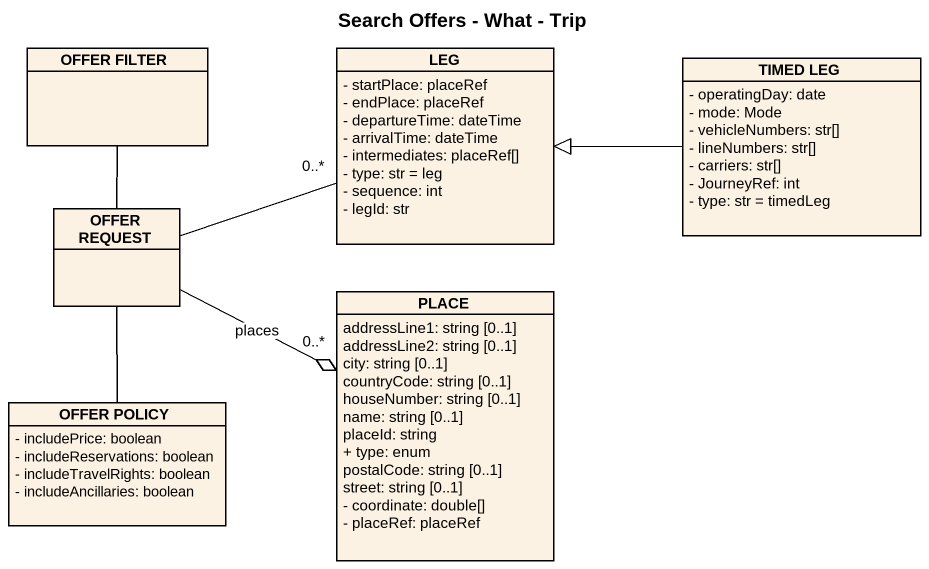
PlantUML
@startuml
title Search Offers - What - Trip
hide circle
hide empty members
skinparam classAttributeIconSize 0
class "OFFER FILTER" as OFFER_FILTER
class LEG {
  - startPlace: placeRef
  - endPlace: placeRef
  - departureTime: dateTime
  - arrivalTime: dateTime
  - intermediates: placeRef[]
  - type: str = leg
  - sequence: int
  - legId: str
}
class "TIMED LEG" as TIMED_LEG {
  - operatingDay: date
  - mode: Mode
  - vehicleNumbers: str[]
  - lineNumbers: str[]
  - carriers: str[]
  - JourneyRef: int
  - type: str = timedLeg
}
class "OFFER REQUEST" as OFFER_REQUEST
class PLACE {
  addressLine1: string [0..1]
  addressLine2: string [0..1]
  city: string [0..1]
  countryCode: string [0..1]
  houseNumber: string [0..1]
  name: string [0..1]
  placeId: string
  + type: enum
  postalCode: string [0..1]
  street: string [0..1]
  - coordinate: double[]
  - placeRef: placeRef
}
class "OFFER POLICY" as OFFER_POLICY {
  - includePrice: boolean
  - includeReservations: boolean
  - includeTravelRights: boolean
  - includeAncillaries: boolean
}
TIMED_LEG -left-|> LEG
OFFER_REQUEST -up- OFFER_FILTER
OFFER_REQUEST -right- "0..*" LEG
OFFER_REQUEST -right-o "0..*" PLACE : places
OFFER_REQUEST -- OFFER_POLICY
@enduml
